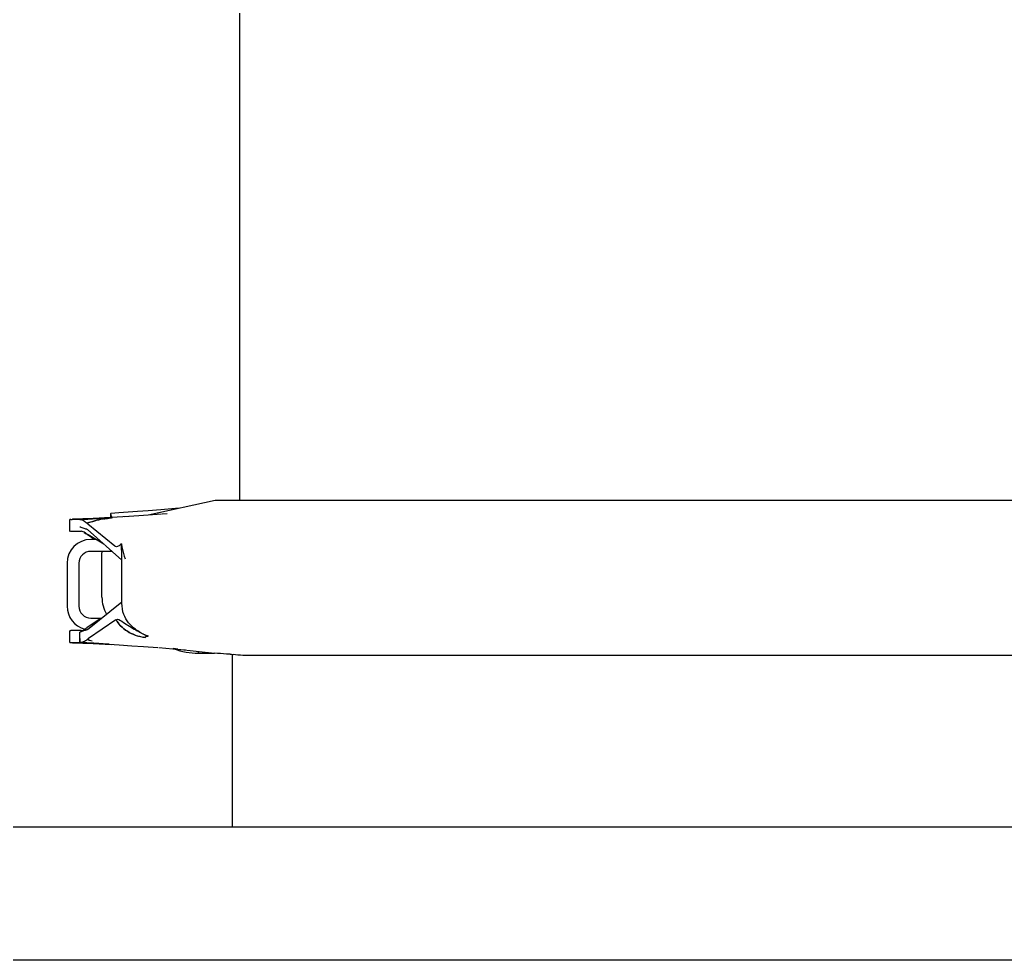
# Model space of a CAD drawing. Header units: millimetres. Extents: x 7589 to 12925, y 625 to 5429.
# Drawn here: x 11979.5 to 12112.5, y 3599.5 to 3726.4 of the extents above; entities that cross this region are included whole.
import ezdxf

# ---------------------------------------------------------------- set-up
doc = ezdxf.new("R2010")
doc.units = ezdxf.units.MM
doc.header["$LTSCALE"] = 307.34
doc.layers.get('0').update_dxf_attribs({"linetype": 'CONTINUOUS'})

msp = doc.modelspace()

# ---------------------------------------------------------------- linework, layer by layer
at = {"color": 0, "linetype": 'Continuous'}
for p, q in [((12009.16213, 3661.56476), (12009.16213, 3812.19849)), ((12005.81835, 3661.56476), (11996.81003, 3659.58293)), ((12198.70167, 3661.56476), (12005.81835, 3661.56476)), ((12001.00928, 3660.50676), (12000.49075, 3660.45836)), ((11986.23421, 3657.40297), (11986.23421, 3659.00289)), ((11987.57469, 3658.99194), (11986.54591, 3658.99194)), ((11989.35924, 3659.11557), (11986.57673, 3659.02173)), ((11988.98836, 3659.0725), (11989.26575, 3659.08942)), ((11989.26558, 3659.08943), (11988.98844, 3659.07246)), ((11991.77674, 3659.24925), (11989.35924, 3659.11557)), ((11989.6109, 3658.80522), (11989.64589, 3658.81447)), ((11990.19853, 3659.14751), (11990.19764, 3659.14745)), ((11990.19853, 3659.14747), (11990.329, 3659.15573)), ((11990.56969, 3659.17107), (11990.32804, 3659.1557)), ((11990.32899, 3659.15573), (11990.56955, 3659.17105)), ((11990.56955, 3659.17105), (11990.69506, 3659.17909)), ((11990.61608, 3659.17403), (11990.56969, 3659.17107)), ((11990.69496, 3659.17908), (11990.61608, 3659.17403)), ((11990.69506, 3659.17909), (11991.42934, 3659.22658)), ((11991.42934, 3659.22658), (11991.51137, 3659.23193)), ((11991.77673, 3659.24924), (11991.51084, 3659.23189)), ((11991.51137, 3659.23193), (11991.77666, 3659.24924)), ((11991.82583, 3659.25246), (11991.51154, 3659.23194)), ((11991.7254, 3659.77365), (11991.72172, 3659.26334)), ((11991.74133, 3659.80246), (11991.72731, 3659.77396)), ((11992.85605, 3659.88304), (11991.74101, 3659.80243)), ((11991.77666, 3659.24924), (11991.96775, 3659.26174)), ((11991.82581, 3659.25245), (11991.77673, 3659.24924)), ((11994.14713, 3659.4055), (11991.82583, 3659.25246)), ((11995.34552, 3660.0708), (11992.85605, 3659.88304)), ((11996.81346, 3659.58368), (11993.61256, 3659.36985)), ((11998.6075, 3659.70439), (11996.79323, 3659.58179)), ((11999.33843, 3659.7567), (11998.70736, 3659.71125)), ((11993.25016, 3653.49194), (11988.59668, 3657.62882)), ((11992.30811, 3655.39954), (11988.66732, 3658.37927)), ((11986.54591, 3657.39194), (11987.52562, 3657.39194)), ((11989.57124, 3656.29194), (11988.57916, 3656.95237)), ((11990.80677, 3655.66408), (11988.71568, 3656.91514)), ((11989.75734, 3656.29194), (11989.04212, 3656.29194)), ((11991.90031, 3654.69194), (11989.04212, 3654.69194)), ((11990.56213, 3648.49387), (11990.56213, 3654.51038)), ((11993.25016, 3647.68368), (11993.25016, 3653.7002)), ((11985.84212, 3653.09194), (11985.84212, 3647.29194)), ((11987.44212, 3653.09194), (11987.44212, 3647.29194)), ((11988.59668, 3644.16254), (11993.25016, 3647.89194)), ((11990.40241, 3645.64532), (11988.57906, 3644.43151)), ((11992.44868, 3645.4685), (11988.73974, 3642.95376)), ((11989.04212, 3645.69194), (11990.47244, 3645.69194)), ((11986.22312, 3642.38098), (11986.22312, 3643.98105)), ((11987.56912, 3643.99194), (11986.53482, 3643.99194)), ((11987.55321, 3642.39194), (11987.57066, 3642.91452)), ((11987.56911, 3642.86587), (11987.55321, 3642.39194)), ((11987.57067, 3642.91452), (11987.56911, 3642.86587)), ((11987.57066, 3642.91452), (11987.58024, 3643.19352)), ((11988.79235, 3642.73446), (11988.56603, 3642.80268)), ((11996.37622, 3643.08774), (11996.23057, 3643.1086)), ((11986.53482, 3642.39194), (11987.55321, 3642.39194)), ((11986.56182, 3642.36248), (11989.35629, 3642.26845)), ((11988.79235, 3642.73448), (11988.87158, 3642.71081)), ((11988.80284, 3642.32363), (11989.22381, 3642.29801)), ((11988.92426, 3642.31641), (11988.80288, 3642.3238)), ((11989.22376, 3642.29805), (11988.92426, 3642.31641)), ((11989.35629, 3642.26845), (11991.78853, 3642.13386)), ((11990.47382, 3642.21933), (11990.14559, 3642.24032)), ((11990.14587, 3642.24029), (11990.47355, 3642.21936)), ((11996.17054, 3641.84351), (11998.10768, 3641.71286)), ((12000.77911, 3641.49992), (12005.73005, 3640.97037)), ((12003.56028, 3640.94194), (12005.73005, 3640.94194)), ((12003.56067, 3641.20241), (12003.56036, 3640.94194)), ((12008.16213, 3617.46186), (12008.16213, 3640.81437)), ((12008.16213, 3617.46186), (12008.16213, 3640.81437)), ((12203.90862, 3640.62935), (12009.87511, 3640.62935)), ((12453.74687, 3617.46186), (11804.2292, 3617.46186)), ((12453.74687, 3617.46186), (11804.2292, 3617.46186)), ((12453.74687, 3599.52202), (11803.66322, 3599.52202)), ((12453.74687, 3599.52202), (11803.66322, 3599.52202))]:
    msp.add_line(p, q, dxfattribs=at)
for points in [[(12000.49075, 3660.45836), (11998.49666, 3660.30654), (11996.78675, 3660.17801), (11995.34498, 3660.07076)], [(11991.51909, 3642.15148), (11992.88455, 3642.06192), (11994.58773, 3641.94922), (11996.17054, 3641.84351)], [(11998.24047, 3641.70376), (11999.19043, 3641.63386), (12001.07306, 3641.46553), (12001.84908, 3641.38548)]]:
    msp.add_lwpolyline(points, dxfattribs=at)
for centre, radius, start, end in [((11986.53488, 3667.27458), 8.28273, 268.8958481, 270.076282), ((11987.57281, 3668.21696), 9.22502, 270.0117003, 270.4782877), ((11951.93741, 4266.2706), 608.3275, 273.36553491, 273.49184011), ((11993.52098, 3644.37393), 14.95133, 105.0212039, 105.1602464), ((11993.44435, 3644.45861), 14.84988, 102.5751541, 104.820424), ((11993.30601, 3645.19516), 14.10245, 102.6779158, 105.0424181), ((11992.41257, 3649.07932), 10.11674, 99.3321042, 102.5687927), ((11992.78558, 3647.34605), 11.88829, 101.74064, 102.5061768), ((11992.49112, 3648.78592), 10.41862, 99.5869582, 101.7664412), ((11992.87614, 3646.25036), 12.98343, 96.7418439, 99.3263671), ((11993.46803, 3641.30222), 17.96684, 95.3827025, 96.7638689), ((11994.26551, 3633.81409), 25.49617, 95.5857583, 96.1835486), ((11994.06198, 3635.15092), 24.14673, 95.0095431, 95.4166096), ((11995.81132, 3618.11056), 41.27559, 95.3630856, 95.5995865), ((12011.24606, 3667.36326), 20.96745, 202.3747249, 202.6144442), ((11993.5092, 3659.98232), 1.7562, 202.8321928, 203.5280089), ((11993.45376, 3659.95818), 1.69573, 203.5281315, 204.220228), ((11989.04212, 3653.09194), 3.2, 90, 180), ((11987.5133, 3669.9556), 12.56367, 270.0561624, 271.0616018), ((11989.04212, 3653.09194), 1.6, 90, 180), ((11995.16213, 3654.51038), 4.6, 177.7106943, 180), ((11995.16213, 3648.49387), 4.6, 180, 209.5873318), ((11989.04212, 3647.29194), 3.2, 180, 255.6339604), ((11989.04212, 3647.29194), 1.6, 180, 270), ((11986.5237, 3635.66127), 8.33076, 89.9235678, 91.0971953), ((11987.56891, 3634.73391), 9.25803, 89.850597, 89.9986933), ((11927.23681, 3645.03256), 60.37111, 357.9894091, 358.3824223), ((11946.9672, 3644.43371), 40.63178, 358.2510004, 358.4465661), ((11952.66941, 3644.25846), 34.92684, 358.4740748, 359.2156126), ((11960.79471, 3644.09093), 26.80007, 358.3777268, 359.335931), ((11987.55594, 3631.70687), 12.28509, 89.1711136, 89.8269256), ((11989.6285, 3639.23612), 4.98316, 109.6308042, 112.0807818), ((11990.16665, 3637.64351), 6.66412, 106.4635762, 107.2602542), ((11990.39643, 3636.86575), 7.47511, 105.7246446, 106.463118), ((11990.63183, 3636.03055), 8.34285, 105.039755, 105.7262358), ((12014.76188, 3729.32184), 90.39794, 253.1549973, 253.3048153), ((11997.15133, 3649.3705), 6.32727, 250.5470843, 255.9855171), ((11997.13209, 3649.31519), 6.26861, 250.5444948, 256.1643849), ((11997.24961, 3649.758), 6.72703, 255.9726201, 261.2870578), ((11997.28818, 3649.94838), 6.92075, 256.1632024, 261.2219374), ((11998.11581, 3647.4711), 4.40201, 237.5957634, 242.3873373), ((11998.11054, 3647.45974), 4.38953, 237.5753016, 242.3793919), ((11998.09205, 3647.42518), 4.35034, 242.384203, 244.0024958), ((11998.10835, 3647.45662), 4.38571, 242.3859332, 243.9910082), ((11998.08132, 3647.40293), 4.32564, 244.0010751, 247.2529459), ((11998.08046, 3647.3988), 4.32152, 243.9871966, 246.6524049), ((11997.35911, 3650.37549), 7.35369, 261.1835721, 262.319219), ((11998.06337, 3647.36018), 4.27929, 246.6576726, 247.2530566), ((11998.06475, 3647.3635), 4.28289, 247.2531811, 248.4145682), ((11998.07254, 3647.38249), 4.30339, 247.2554609, 247.7646073), ((11998.07009, 3647.37647), 4.2969, 247.7644708, 249.1652096), ((11998.06763, 3647.37078), 4.29071, 248.4145038, 249.1687301), ((11996.97918, 3642.38083), 0.92699, 119.6845753, 120.4353007), ((11996.96322, 3642.40826), 0.89529, 118.9207856, 119.6683097), ((11996.93489, 3642.46006), 0.83624, 115.8955927, 119.7362695), ((11996.92821, 3642.4726), 0.82204, 115.8594136, 118.9533515), ((11998.06544, 3647.36465), 4.28421, 249.1669423, 251.2718759), ((11998.06385, 3647.35978), 4.27908, 249.1637872, 252.2676378), ((11996.81606, 3642.74734), 0.52482, 103.096659, 107.737332), ((11998.05864, 3647.34496), 4.26337, 251.2734489, 252.3753631), ((11996.80535, 3642.79146), 0.47942, 101.6765222, 103.0450012), ((11996.79692, 3642.83531), 0.4348, 95.5758765, 101.7632999), ((11998.05671, 3647.33796), 4.25612, 252.269738, 252.9226181), ((11998.05662, 3647.33865), 4.25675, 252.3755384, 252.9271354), ((11954.55597, 3081.60729), 561.76144, 86.5048768, 86.6191455), ((12000.22587, 3680.79903), 39.74464, 253.2812151, 253.4004303), ((11995.98547, 3666.51514), 24.84458, 253.3613133, 254.2895105), ((11995.952, 3666.40773), 24.73215, 253.3643658, 254.2967672), ((11961.02864, 3184.73028), 458.43563, 86.3584818, 86.4739185), ((12003.58219, 3650.56898), 9.62706, 250.0504912, 269.8695653)]:
    msp.add_arc(centre, radius, start, end, dxfattribs=at)
for points, knots in [([(11986.37527, 3658.99339), (11986.34002, 3658.99412), (11986.3099, 3659.00728), (11986.23421, 3658.99095), (11986.23421, 3659.00289)], [0, 0, 0, 0, 0.747089687, 1, 1, 1, 1]), ([(11987.64984, 3658.99226), (11987.79039, 3658.99343), (11988.1185, 3658.83406), (11988.38669, 3658.62681), (11988.53773, 3658.49067)], [0, 0, 0, 0, 0.408726211, 1, 1, 1, 1]), ([(11991.72593, 3659.7737), (11991.72594, 3659.76292), (11991.73537, 3659.69719), (11991.75861, 3659.63487), (11991.77766, 3659.58302)], [0, 0, 0, 0, 0.16327649, 1, 1, 1, 1]), ([(11987.59293, 3658.01777), (11987.63316, 3657.99618), (11987.84042, 3657.90697), (11988.05432, 3657.83556), (11988.22627, 3657.78384)], [0, 0, 0, 0, 0.202739925, 1, 1, 1, 1]), ([(11986.23421, 3657.40297), (11986.23421, 3657.37669), (11986.40244, 3657.42296), (11986.46815, 3657.39194), (11986.54591, 3657.39194)], [0, 0, 0, 0, 0.252555385, 1, 1, 1, 1]), ([(11988.47981, 3657.06816), (11988.412, 3657.11583), (11988.1896, 3657.26087), (11987.93234, 3657.39696), (11987.74607, 3657.39409)], [0, 0, 0, 0, 0.307935751, 1, 1, 1, 1]), ([(11988.4574, 3657.03751), (11988.45064, 3657.04273), (11988.43736, 3657.05327), (11988.42443, 3657.06424), (11988.41811, 3657.0698)], [0, 0, 0, 0, 0.503784133, 1, 1, 1, 1]), ([(11988.57916, 3656.95237), (11988.55834, 3656.96623), (11988.51711, 3656.99366), (11988.4768, 3657.02251), (11988.4574, 3657.03751)], [0, 0, 0, 0, 0.504859828, 1, 1, 1, 1]), ([(11993.17316, 3655.69099), (11993.03477, 3655.58197), (11992.8464, 3655.41364), (11992.52274, 3655.28058), (11992.36665, 3655.35165), (11992.30804, 3655.39958)], [0, 0, 0, 0, 0.532726279, 0.771058255, 1, 1, 1, 1]), ([(11993.17317, 3655.69099), (11993.20834, 3655.49968), (11993.32942, 3654.82491), (11993.51451, 3654.161), (11993.68457, 3653.7002)], [0, 0, 0, 0, 0.283668345, 1, 1, 1, 1]), ([(11992.44868, 3645.4685), (11992.68048, 3645.62586), (11993.35674, 3645.19044), (11994.05138, 3644.72354), (11994.90265, 3644.20458), (11995.46864, 3643.90125), (11995.75685, 3643.75454)], [0, 0, 0, 0, 0.223986239, 0.482285206, 0.741445038, 1, 1, 1, 1]), ([(11995.75691, 3643.75455), (11995.51855, 3643.87591), (11994.56077, 3644.4491), (11993.78895, 3645.38453), (11993.50638, 3646.18683)], [0, 0, 0, 0, 0.239228194, 1, 1, 1, 1]), ([(11987.73367, 3643.99068), (11987.78219, 3643.99011), (11988.03591, 3644.03765), (11988.25039, 3644.19193), (11988.41478, 3644.31541)], [0, 0, 0, 0, 0.190963017, 1, 1, 1, 1]), ([(11988.59668, 3644.16254), (11988.58096, 3644.14995), (11988.54967, 3644.1263), (11988.51559, 3644.10651), (11988.49816, 3644.0988)], [0, 0, 0, 0, 0.513824194, 1, 1, 1, 1]), ([(11986.36418, 3643.9905), (11986.32893, 3643.98977), (11986.29881, 3643.97659), (11986.22312, 3643.99299), (11986.22312, 3643.98105)], [0, 0, 0, 0, 0.747115757, 1, 1, 1, 1]), ([(11987.64827, 3643.80804), (11987.63877, 3643.80362), (11987.62019, 3643.79469), (11987.60189, 3643.78518), (11987.59298, 3643.78032)], [0, 0, 0, 0, 0.507903683, 1, 1, 1, 1]), ([(11987.75526, 3643.85379), (11987.73675, 3643.84631), (11987.70086, 3643.83159), (11987.66533, 3643.81599), (11987.64827, 3643.80804)], [0, 0, 0, 0, 0.514732845, 1, 1, 1, 1]), ([(11987.68463, 3642.39103), (11987.82047, 3642.38931), (11988.13414, 3642.52504), (11988.41458, 3642.6863), (11988.56603, 3642.80268)], [0, 0, 0, 0, 0.4156215, 1, 1, 1, 1]), ([(11988.49816, 3644.0988), (11988.49305, 3644.09653), (11988.48279, 3644.09239), (11988.47223, 3644.08904), (11988.46695, 3644.08762)], [0, 0, 0, 0, 0.50556096, 1, 1, 1, 1]), ([(11996.56967, 3643.21232), (11996.58403, 3643.21927), (11996.61246, 3643.23196), (11996.64173, 3643.24261), (11996.65617, 3643.24721)], [0, 0, 0, 0, 0.512824141, 1, 1, 1, 1]), ([(11996.65615, 3643.24722), (11996.64172, 3643.24262), (11996.61246, 3643.23197), (11996.58404, 3643.21928), (11996.56968, 3643.21233)], [0, 0, 0, 0, 0.487165017, 1, 1, 1, 1]), ([(11996.70828, 3643.26098), (11996.69961, 3643.25919), (11996.6821, 3643.25505), (11996.66484, 3643.25), (11996.65615, 3643.24722)], [0, 0, 0, 0, 0.49249989, 1, 1, 1, 1]), ([(11996.70833, 3643.26096), (11996.71643, 3643.26263), (11996.73253, 3643.26552), (11996.74877, 3643.26749), (11996.75681, 3643.26822)], [0, 0, 0, 0, 0.506378288, 1, 1, 1, 1]), ([(11996.80686, 3643.26949), (11996.79827, 3643.26987), (11996.78086, 3643.26998), (11996.76348, 3643.26888), (11996.75473, 3643.26804)], [0, 0, 0, 0, 0.49429323, 1, 1, 1, 1]), ([(11986.22312, 3642.38098), (11986.22312, 3642.40725), (11986.39135, 3642.36088), (11986.45705, 3642.39194), (11986.53482, 3642.39194)], [0, 0, 0, 0, 0.25254491, 1, 1, 1, 1]), ([(11987.55321, 3642.39194), (11987.57373, 3642.39194), (11987.61951, 3642.39192), (11987.66528, 3642.39118), (11987.69052, 3642.39058)], [0, 0, 0, 0, 0.448351613, 1, 1, 1, 1]), ([(12007.84734, 3640.81438), (12007.68675, 3640.81721), (12006.97927, 3640.84394), (12006.27416, 3640.91216), (12005.73005, 3640.97037)], [0, 0, 0, 0, 0.226906724, 1, 1, 1, 1]), ([(12009.87511, 3640.62935), (12009.77722, 3640.62936), (12009.23764, 3640.65192), (12008.70156, 3640.72203), (12008.26401, 3640.78337)], [0, 0, 0, 0, 0.181372499, 1, 1, 1, 1])]:
    msp.add_open_spline(points, degree=3, knots=knots, dxfattribs=at)
for points in [[(11987.64979, 3658.99226), (11988.09599, 3659.01874), (11988.54219, 3659.04539), (11988.98836, 3659.0725)], [(11988.53772, 3658.49069), (11988.89302, 3658.60349), (11989.25059, 3658.70964), (11989.6109, 3658.80522)], [(11989.61091, 3658.80492), (11989.25113, 3658.70744), (11988.89695, 3658.59017), (11988.53772, 3658.49068)], [(11990.19764, 3659.14745), (11989.88697, 3659.12785), (11989.57628, 3659.10852), (11989.26558, 3659.08943)], [(11989.26575, 3659.08942), (11989.5767, 3659.10847), (11989.88763, 3659.12782), (11990.19853, 3659.14747)], [(11991.51084, 3659.23189), (11991.23889, 3659.21416), (11990.96693, 3659.19651), (11990.69496, 3659.17908)], [(11990.75596, 3659.05904), (11991.00912, 3659.10165), (11991.264, 3659.13416), (11991.51922, 3659.16192)], [(11991.77766, 3659.58302), (11991.80255, 3659.51531), (11991.82973, 3659.44846), (11991.85717, 3659.38174)], [(11988.22625, 3657.78385), (11988.30287, 3657.76093), (11988.37976, 3657.73864), (11988.45766, 3657.72054)], [(11988.45257, 3657.72012), (11988.50787, 3657.70541), (11988.55966, 3657.66658), (11988.59117, 3657.61881)], [(11988.66732, 3658.37927), (11988.62343, 3658.41518), (11988.57944, 3658.4513), (11988.53956, 3658.49162)], [(11988.16215, 3657.24084), (11988.24961, 3657.18842), (11988.33335, 3657.12971), (11988.41488, 3657.06847)], [(11988.47981, 3657.06818), (11988.55703, 3657.01382), (11988.63541, 3656.95988), (11988.72012, 3656.91813)], [(11993.25016, 3653.7002), (11993.25016, 3654.36429), (11993.20456, 3655.02764), (11993.17317, 3655.69099)], [(11993.50638, 3646.18683), (11993.3382, 3646.66429), (11993.25006, 3647.17748), (11993.25016, 3647.68368)], [(11993.05527, 3644.65641), (11992.82193, 3644.90077), (11992.63928, 3645.18952), (11992.44868, 3645.4685)], [(11992.44868, 3645.4685), (11992.61227, 3645.17287), (11992.82112, 3644.89999), (11993.05527, 3644.65641)], [(11988.57906, 3644.43151), (11988.52376, 3644.3947), (11988.46787, 3644.358), (11988.41802, 3644.31408)], [(11993.99326, 3643.9038), (11993.65179, 3644.11378), (11993.33212, 3644.3665), (11993.05527, 3644.65641)], [(11993.05527, 3644.65641), (11993.33307, 3644.36741), (11993.652, 3644.11413), (11993.99323, 3643.90375)], [(11988.18933, 3644.00752), (11988.1106, 3643.98283), (11988.03211, 3643.95728), (11987.95437, 3643.92965)], [(11988.56603, 3642.80268), (11988.60411, 3642.86893), (11988.67941, 3642.90586), (11988.7424, 3642.94912)], [(11993.99323, 3643.90375), (11994.32335, 3643.7002), (11994.67859, 3643.53399), (11995.04417, 3643.40451)], [(11995.04414, 3643.40442), (11994.67857, 3643.53392), (11994.32363, 3643.70064), (11993.99326, 3643.9038)], [(11996.3762, 3643.08779), (11996.42173, 3643.12388), (11996.46959, 3643.15742), (11996.52008, 3643.18618)], [(11996.5096, 3643.18009), (11996.46298, 3643.1527), (11996.41861, 3643.12134), (11996.37625, 3643.08774)], [(11988.80283, 3642.32381), (11988.43011, 3642.34645), (11988.05736, 3642.36882), (11987.68461, 3642.39104)], [(11989.22381, 3642.29801), (11989.53118, 3642.27903), (11989.83853, 3642.25981), (11990.14587, 3642.24029)], [(11990.47355, 3642.21936), (11990.82208, 3642.19698), (11991.17059, 3642.17426), (11991.51909, 3642.15148)], [(11991.51909, 3642.15148), (11991.17068, 3642.17426), (11990.82226, 3642.19695), (11990.47382, 3642.21933)], [(12000.77911, 3641.49992), (12000.57113, 3641.52217), (12000.36308, 3641.54469), (12000.1561, 3641.5748)], [(12007.84734, 3640.81437), (12007.98658, 3640.81192), (12008.12605, 3640.80272), (12008.26397, 3640.78339)]]:
    msp.add_open_spline(points, degree=3, dxfattribs=at)

doc.saveas('drawing.dxf')
